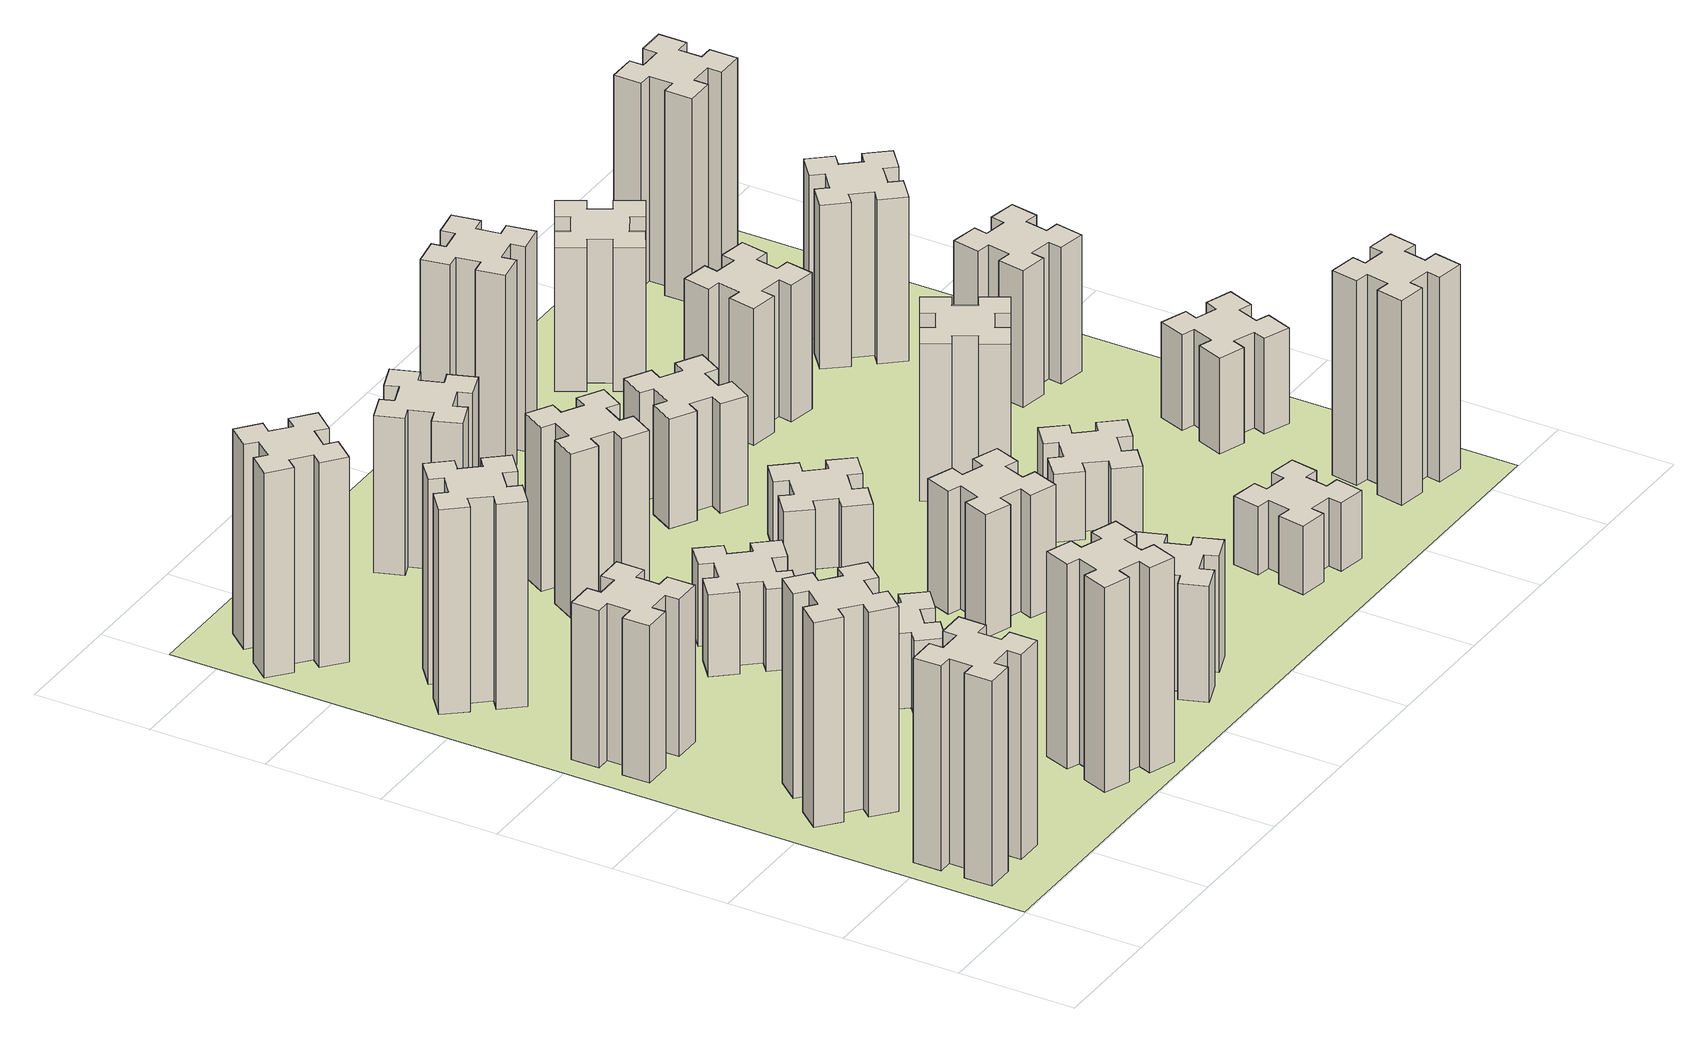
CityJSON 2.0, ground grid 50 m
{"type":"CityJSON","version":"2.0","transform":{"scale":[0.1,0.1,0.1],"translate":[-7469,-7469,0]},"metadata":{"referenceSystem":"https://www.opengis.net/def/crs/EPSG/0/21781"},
"CityObjects":{
"building1":{"type":"Building","attributes":{"class":"1000","function":"1000","usage":"1000","yearOfConstruction":2016,"roofType":"1000","measuredHeight":90,"storeysAboveGround":30,"storeysBelowGround":0},"geometry":[{"type":"Solid","lod":"1","boundaries":[[[[0,1,2,3,4,5,6,7,8,9,10,11,12,13,14,15,16,17,18,19]],[[17,16,20,21]],[[16,15,22,20]],[[15,14,23,22]],[[14,13,24,23]],[[13,12,25,24]],[[12,11,26,25]],[[11,10,27,26]],[[10,9,28,27]],[[9,8,29,28]],[[8,7,30,29]],[[7,6,31,30]],[[6,5,32,31]],[[5,4,33,32]],[[4,3,34,33]],[[3,2,35,34]],[[2,1,36,35]],[[1,0,37,36]],[[0,19,38,37]],[[19,18,39,38]],[[18,17,21,39]],[[24,25,26,27,28,29,30,31,32,33,34,35,36,37,38,39,21,20,22,23]]]]}]},
"building2":{"type":"Building","attributes":{"class":"1000","function":"1000","usage":"1000","yearOfConstruction":2016,"roofType":"1000","measuredHeight":90,"storeysAboveGround":30,"storeysBelowGround":0},"geometry":[{"type":"Solid","lod":"1","boundaries":[[[[40,41,42,43,44,45,46,47,48,49,50,51,52,53,54,55,56,57,58,59]],[[57,56,60,61]],[[56,55,62,60]],[[55,54,63,62]],[[54,53,64,63]],[[53,52,65,64]],[[52,51,66,65]],[[51,50,67,66]],[[50,49,68,67]],[[49,48,69,68]],[[48,47,70,69]],[[47,46,71,70]],[[46,45,72,71]],[[45,44,73,72]],[[44,43,74,73]],[[43,42,75,74]],[[42,41,76,75]],[[41,40,77,76]],[[40,59,78,77]],[[59,58,79,78]],[[58,57,61,79]],[[64,65,66,67,68,69,70,71,72,73,74,75,76,77,78,79,61,60,62,63]]]]}]},
"building3":{"type":"Building","attributes":{"class":"1000","function":"1000","usage":"1000","yearOfConstruction":2016,"roofType":"1000","measuredHeight":69,"storeysAboveGround":30,"storeysBelowGround":0},"geometry":[{"type":"Solid","lod":"1","boundaries":[[[[80,81,82,83,84,85,86,87,88,89,90,91,92,93,94,95,96,97,98,99]],[[97,96,100,101]],[[96,95,102,100]],[[95,94,103,102]],[[94,93,104,103]],[[93,92,105,104]],[[92,91,106,105]],[[91,90,107,106]],[[90,89,108,107]],[[89,88,109,108]],[[88,87,110,109]],[[87,86,111,110]],[[86,85,112,111]],[[85,84,113,112]],[[84,83,114,113]],[[83,82,115,114]],[[82,81,116,115]],[[81,80,117,116]],[[80,99,118,117]],[[99,98,119,118]],[[98,97,101,119]],[[104,105,106,107,108,109,110,111,112,113,114,115,116,117,118,119,101,100,102,103]]]]}]},
"building4":{"type":"Building","attributes":{"class":"1000","function":"1000","usage":"1000","yearOfConstruction":2016,"roofType":"1000","measuredHeight":90,"storeysAboveGround":30,"storeysBelowGround":0},"geometry":[{"type":"Solid","lod":"1","boundaries":[[[[120,121,122,123,124,125,126,127,128,129,130,131,132,133,134,135,136,137,138,139]],[[137,136,140,141]],[[136,135,142,140]],[[135,134,143,142]],[[134,133,144,143]],[[133,132,145,144]],[[132,131,146,145]],[[131,130,147,146]],[[130,129,148,147]],[[129,128,149,148]],[[128,127,150,149]],[[127,126,151,150]],[[126,125,152,151]],[[125,124,153,152]],[[124,123,154,153]],[[123,122,155,154]],[[122,121,156,155]],[[121,120,157,156]],[[120,139,158,157]],[[139,138,159,158]],[[138,137,141,159]],[[144,145,146,147,148,149,150,151,152,153,154,155,156,157,158,159,141,140,142,143]]]]}]},
"building5":{"type":"Building","attributes":{"class":"1000","function":"1000","usage":"1000","yearOfConstruction":2016,"roofType":"1000","measuredHeight":90,"storeysAboveGround":30,"storeysBelowGround":0},"geometry":[{"type":"Solid","lod":"1","boundaries":[[[[160,161,162,163,164,165,166,167,168,169,170,171,172,173,174,175,176,177,178,179]],[[177,176,180,181]],[[176,175,182,180]],[[175,174,183,182]],[[174,173,184,183]],[[173,172,185,184]],[[172,171,186,185]],[[171,170,187,186]],[[170,169,188,187]],[[169,168,189,188]],[[168,167,190,189]],[[167,166,191,190]],[[166,165,192,191]],[[165,164,193,192]],[[164,163,194,193]],[[163,162,195,194]],[[162,161,196,195]],[[161,160,197,196]],[[160,179,198,197]],[[179,178,199,198]],[[178,177,181,199]],[[184,185,186,187,188,189,190,191,192,193,194,195,196,197,198,199,181,180,182,183]]]]}]},
"building6":{"type":"Building","attributes":{"class":"1000","function":"1000","usage":"1000","yearOfConstruction":2016,"roofType":"1000","measuredHeight":90,"storeysAboveGround":30,"storeysBelowGround":0},"geometry":[{"type":"Solid","lod":"1","boundaries":[[[[200,201,202,203,204,205,206,207,208,209,210,211,212,213,214,215,216,217,218,219]],[[217,216,220,221]],[[216,215,222,220]],[[215,214,223,222]],[[214,213,224,223]],[[213,212,225,224]],[[212,211,226,225]],[[211,210,227,226]],[[210,209,228,227]],[[209,208,229,228]],[[208,207,230,229]],[[207,206,231,230]],[[206,205,232,231]],[[205,204,233,232]],[[204,203,234,233]],[[203,202,235,234]],[[202,201,236,235]],[[201,200,237,236]],[[200,219,238,237]],[[219,218,239,238]],[[218,217,221,239]],[[224,225,226,227,228,229,230,231,232,233,234,235,236,237,238,239,221,220,222,223]]]]}]},
"building7":{"type":"Building","attributes":{"class":"1000","function":"1000","usage":"1000","yearOfConstruction":2016,"roofType":"1000","measuredHeight":33,"storeysAboveGround":30,"storeysBelowGround":0},"geometry":[{"type":"Solid","lod":"1","boundaries":[[[[240,241,242,243,244,245,246,247,248,249,250,251,252,253,254,255,256,257,258,259]],[[257,256,260,261]],[[256,255,262,260]],[[255,254,263,262]],[[254,253,264,263]],[[253,252,265,264]],[[252,251,266,265]],[[251,250,267,266]],[[250,249,268,267]],[[249,248,269,268]],[[248,247,270,269]],[[247,246,271,270]],[[246,245,272,271]],[[245,244,273,272]],[[244,243,274,273]],[[243,242,275,274]],[[242,241,276,275]],[[241,240,277,276]],[[240,259,278,277]],[[259,258,279,278]],[[258,257,261,279]],[[264,265,266,267,268,269,270,271,272,273,274,275,276,277,278,279,261,260,262,263]]]]}]},
"building8":{"type":"Building","attributes":{"class":"1000","function":"1000","usage":"1000","yearOfConstruction":2016,"roofType":"1000","measuredHeight":36,"storeysAboveGround":30,"storeysBelowGround":0},"geometry":[{"type":"Solid","lod":"1","boundaries":[[[[280,281,282,283,284,285,286,287,288,289,290,291,292,293,294,295,296,297,298,299]],[[297,296,300,301]],[[296,295,302,300]],[[295,294,303,302]],[[294,293,304,303]],[[293,292,305,304]],[[292,291,306,305]],[[291,290,307,306]],[[290,289,308,307]],[[289,288,309,308]],[[288,287,310,309]],[[287,286,311,310]],[[286,285,312,311]],[[285,284,313,312]],[[284,283,314,313]],[[283,282,315,314]],[[282,281,316,315]],[[281,280,317,316]],[[280,299,318,317]],[[299,298,319,318]],[[298,297,301,319]],[[304,305,306,307,308,309,310,311,312,313,314,315,316,317,318,319,301,300,302,303]]]]}]},
"building9":{"type":"Building","attributes":{"class":"1000","function":"1000","usage":"1000","yearOfConstruction":2016,"roofType":"1000","measuredHeight":51,"storeysAboveGround":30,"storeysBelowGround":0},"geometry":[{"type":"Solid","lod":"1","boundaries":[[[[320,321,322,323,324,325,326,327,328,329,330,331,332,333,334,335,336,337,338,339]],[[337,336,340,341]],[[336,335,342,340]],[[335,334,343,342]],[[334,333,344,343]],[[333,332,345,344]],[[332,331,346,345]],[[331,330,347,346]],[[330,329,348,347]],[[329,328,349,348]],[[328,327,350,349]],[[327,326,351,350]],[[326,325,352,351]],[[325,324,353,352]],[[324,323,354,353]],[[323,322,355,354]],[[322,321,356,355]],[[321,320,357,356]],[[320,339,358,357]],[[339,338,359,358]],[[338,337,341,359]],[[344,345,346,347,348,349,350,351,352,353,354,355,356,357,358,359,341,340,342,343]]]]}]},
"building10":{"type":"Building","attributes":{"class":"1000","function":"1000","usage":"1000","yearOfConstruction":2016,"roofType":"1000","measuredHeight":72,"storeysAboveGround":30,"storeysBelowGround":0},"geometry":[{"type":"Solid","lod":"1","boundaries":[[[[360,361,362,363,364,365,366,367,368,369,370,371,372,373,374,375,376,377,378,379]],[[377,376,380,381]],[[376,375,382,380]],[[375,374,383,382]],[[374,373,384,383]],[[373,372,385,384]],[[372,371,386,385]],[[371,370,387,386]],[[370,369,388,387]],[[369,368,389,388]],[[368,367,390,389]],[[367,366,391,390]],[[366,365,392,391]],[[365,364,393,392]],[[364,363,394,393]],[[363,362,395,394]],[[362,361,396,395]],[[361,360,397,396]],[[360,379,398,397]],[[379,378,399,398]],[[378,377,381,399]],[[384,385,386,387,388,389,390,391,392,393,394,395,396,397,398,399,381,380,382,383]]]]}]},
"building11":{"type":"Building","attributes":{"class":"1000","function":"1000","usage":"1000","yearOfConstruction":2016,"roofType":"1000","measuredHeight":69,"storeysAboveGround":30,"storeysBelowGround":0},"geometry":[{"type":"Solid","lod":"1","boundaries":[[[[400,401,402,403,404,405,406,407,408,409,410,411,412,413,414,415,416,417,418,419]],[[417,416,420,421]],[[416,415,422,420]],[[415,414,423,422]],[[414,413,424,423]],[[413,412,425,424]],[[412,411,426,425]],[[411,410,427,426]],[[410,409,428,427]],[[409,408,429,428]],[[408,407,430,429]],[[407,406,431,430]],[[406,405,432,431]],[[405,404,433,432]],[[404,403,434,433]],[[403,402,435,434]],[[402,401,436,435]],[[401,400,437,436]],[[400,419,438,437]],[[419,418,439,438]],[[418,417,421,439]],[[424,425,426,427,428,429,430,431,432,433,434,435,436,437,438,439,421,420,422,423]]]]}]},
"building12":{"type":"Building","attributes":{"class":"1000","function":"1000","usage":"1000","yearOfConstruction":2016,"roofType":"1000","measuredHeight":54,"storeysAboveGround":30,"storeysBelowGround":0},"geometry":[{"type":"Solid","lod":"1","boundaries":[[[[440,441,442,443,444,445,446,447,448,449,450,451,452,453,454,455,456,457,458,459]],[[457,456,460,461]],[[456,455,462,460]],[[455,454,463,462]],[[454,453,464,463]],[[453,452,465,464]],[[452,451,466,465]],[[451,450,467,466]],[[450,449,468,467]],[[449,448,469,468]],[[448,447,470,469]],[[447,446,471,470]],[[446,445,472,471]],[[445,444,473,472]],[[444,443,474,473]],[[443,442,475,474]],[[442,441,476,475]],[[441,440,477,476]],[[440,459,478,477]],[[459,458,479,478]],[[458,457,461,479]],[[464,465,466,467,468,469,470,471,472,473,474,475,476,477,478,479,461,460,462,463]]]]}]},
"building13":{"type":"Building","attributes":{"class":"1000","function":"1000","usage":"1000","yearOfConstruction":2016,"roofType":"1000","measuredHeight":30,"storeysAboveGround":30,"storeysBelowGround":0},"geometry":[{"type":"Solid","lod":"1","boundaries":[[[[480,481,482,483,484,485,486,487,488,489,490,491,492,493,494,495,496,497,498,499]],[[497,496,500,501]],[[496,495,502,500]],[[495,494,503,502]],[[494,493,504,503]],[[493,492,505,504]],[[492,491,506,505]],[[491,490,507,506]],[[490,489,508,507]],[[489,488,509,508]],[[488,487,510,509]],[[487,486,511,510]],[[486,485,512,511]],[[485,484,513,512]],[[484,483,514,513]],[[483,482,515,514]],[[482,481,516,515]],[[481,480,517,516]],[[480,499,518,517]],[[499,498,519,518]],[[498,497,501,519]],[[504,505,506,507,508,509,510,511,512,513,514,515,516,517,518,519,501,500,502,503]]]]}]},
"building14":{"type":"Building","attributes":{"class":"1000","function":"1000","usage":"1000","yearOfConstruction":2016,"roofType":"1000","measuredHeight":48,"storeysAboveGround":30,"storeysBelowGround":0},"geometry":[{"type":"Solid","lod":"1","boundaries":[[[[520,521,522,523,524,525,526,527,528,529,530,531,532,533,534,535,536,537,538,539]],[[537,536,540,541]],[[536,535,542,540]],[[535,534,543,542]],[[534,533,544,543]],[[533,532,545,544]],[[532,531,546,545]],[[531,530,547,546]],[[530,529,548,547]],[[529,528,549,548]],[[528,527,550,549]],[[527,526,551,550]],[[526,525,552,551]],[[525,524,553,552]],[[524,523,554,553]],[[523,522,555,554]],[[522,521,556,555]],[[521,520,557,556]],[[520,539,558,557]],[[539,538,559,558]],[[538,537,541,559]],[[544,545,546,547,548,549,550,551,552,553,554,555,556,557,558,559,541,540,542,543]]]]}]},
"building15":{"type":"Building","attributes":{"class":"1000","function":"1000","usage":"1000","yearOfConstruction":2016,"roofType":"1000","measuredHeight":30,"storeysAboveGround":30,"storeysBelowGround":0},"geometry":[{"type":"Solid","lod":"1","boundaries":[[[[560,561,562,563,564,565,566,567,568,569,570,571,572,573,574,575,576,577,578,579]],[[577,576,580,581]],[[576,575,582,580]],[[575,574,583,582]],[[574,573,584,583]],[[573,572,585,584]],[[572,571,586,585]],[[571,570,587,586]],[[570,569,588,587]],[[569,568,589,588]],[[568,567,590,589]],[[567,566,591,590]],[[566,565,592,591]],[[565,564,593,592]],[[564,563,594,593]],[[563,562,595,594]],[[562,561,596,595]],[[561,560,597,596]],[[560,579,598,597]],[[579,578,599,598]],[[578,577,581,599]],[[584,585,586,587,588,589,590,591,592,593,594,595,596,597,598,599,581,580,582,583]]]]}]},
"building16":{"type":"Building","attributes":{"class":"1000","function":"1000","usage":"1000","yearOfConstruction":2016,"roofType":"1000","measuredHeight":90,"storeysAboveGround":30,"storeysBelowGround":0},"geometry":[{"type":"Solid","lod":"1","boundaries":[[[[600,601,602,603,604,605,606,607,608,609,610,611,612,613,614,615,616,617,618,619]],[[617,616,620,621]],[[616,615,622,620]],[[615,614,623,622]],[[614,613,624,623]],[[613,612,625,624]],[[612,611,626,625]],[[611,610,627,626]],[[610,609,628,627]],[[609,608,629,628]],[[608,607,630,629]],[[607,606,631,630]],[[606,605,632,631]],[[605,604,633,632]],[[604,603,634,633]],[[603,602,635,634]],[[602,601,636,635]],[[601,600,637,636]],[[600,619,638,637]],[[619,618,639,638]],[[618,617,621,639]],[[624,625,626,627,628,629,630,631,632,633,634,635,636,637,638,639,621,620,622,623]]]]}]},
"building17":{"type":"Building","attributes":{"class":"1000","function":"1000","usage":"1000","yearOfConstruction":2016,"roofType":"1000","measuredHeight":30,"storeysAboveGround":30,"storeysBelowGround":0},"geometry":[{"type":"Solid","lod":"1","boundaries":[[[[640,641,642,643,644,645,646,647,648,649,650,651,652,653,654,655,656,657,658,659]],[[657,656,660,661]],[[656,655,662,660]],[[655,654,663,662]],[[654,653,664,663]],[[653,652,665,664]],[[652,651,666,665]],[[651,650,667,666]],[[650,649,668,667]],[[649,648,669,668]],[[648,647,670,669]],[[647,646,671,670]],[[646,645,672,671]],[[645,644,673,672]],[[644,643,674,673]],[[643,642,675,674]],[[642,641,676,675]],[[641,640,677,676]],[[640,659,678,677]],[[659,658,679,678]],[[658,657,661,679]],[[664,665,666,667,668,669,670,671,672,673,674,675,676,677,678,679,661,660,662,663]]]]}]},
"building18":{"type":"Building","attributes":{"class":"1000","function":"1000","usage":"1000","yearOfConstruction":2016,"roofType":"1000","measuredHeight":69,"storeysAboveGround":30,"storeysBelowGround":0},"geometry":[{"type":"Solid","lod":"1","boundaries":[[[[680,681,682,683,684,685,686,687,688,689,690,691,692,693,694,695,696,697,698,699]],[[697,696,700,701]],[[696,695,702,700]],[[695,694,703,702]],[[694,693,704,703]],[[693,692,705,704]],[[692,691,706,705]],[[691,690,707,706]],[[690,689,708,707]],[[689,688,709,708]],[[688,687,710,709]],[[687,686,711,710]],[[686,685,712,711]],[[685,684,713,712]],[[684,683,714,713]],[[683,682,715,714]],[[682,681,716,715]],[[681,680,717,716]],[[680,699,718,717]],[[699,698,719,718]],[[698,697,701,719]],[[704,705,706,707,708,709,710,711,712,713,714,715,716,717,718,719,701,700,702,703]]]]}]},
"building19":{"type":"Building","attributes":{"class":"1000","function":"1000","usage":"1000","yearOfConstruction":2016,"roofType":"1000","measuredHeight":60,"storeysAboveGround":30,"storeysBelowGround":0},"geometry":[{"type":"Solid","lod":"1","boundaries":[[[[720,721,722,723,724,725,726,727,728,729,730,731,732,733,734,735,736,737,738,739]],[[737,736,740,741]],[[736,735,742,740]],[[735,734,743,742]],[[734,733,744,743]],[[733,732,745,744]],[[732,731,746,745]],[[731,730,747,746]],[[730,729,748,747]],[[729,728,749,748]],[[728,727,750,749]],[[727,726,751,750]],[[726,725,752,751]],[[725,724,753,752]],[[724,723,754,753]],[[723,722,755,754]],[[722,721,756,755]],[[721,720,757,756]],[[720,739,758,757]],[[739,738,759,758]],[[738,737,741,759]],[[744,745,746,747,748,749,750,751,752,753,754,755,756,757,758,759,741,740,742,743]]]]}]},
"building20":{"type":"Building","attributes":{"class":"1000","function":"1000","usage":"1000","yearOfConstruction":2016,"roofType":"1000","measuredHeight":90,"storeysAboveGround":30,"storeysBelowGround":0},"geometry":[{"type":"Solid","lod":"1","boundaries":[[[[760,761,762,763,764,765,766,767,768,769,770,771,772,773,774,775,776,777,778,779]],[[777,776,780,781]],[[776,775,782,780]],[[775,774,783,782]],[[774,773,784,783]],[[773,772,785,784]],[[772,771,786,785]],[[771,770,787,786]],[[770,769,788,787]],[[769,768,789,788]],[[768,767,790,789]],[[767,766,791,790]],[[766,765,792,791]],[[765,764,793,792]],[[764,763,794,793]],[[763,762,795,794]],[[762,761,796,795]],[[761,760,797,796]],[[760,779,798,797]],[[779,778,799,798]],[[778,777,781,799]],[[784,785,786,787,788,789,790,791,792,793,794,795,796,797,798,799,781,780,782,783]]]]}]},
"building21":{"type":"Building","attributes":{"class":"1000","function":"1000","usage":"1000","yearOfConstruction":2016,"roofType":"1000","measuredHeight":63,"storeysAboveGround":30,"storeysBelowGround":0},"geometry":[{"type":"Solid","lod":"1","boundaries":[[[[800,801,802,803,804,805,806,807,808,809,810,811,812,813,814,815,816,817,818,819]],[[817,816,820,821]],[[816,815,822,820]],[[815,814,823,822]],[[814,813,824,823]],[[813,812,825,824]],[[812,811,826,825]],[[811,810,827,826]],[[810,809,828,827]],[[809,808,829,828]],[[808,807,830,829]],[[807,806,831,830]],[[806,805,832,831]],[[805,804,833,832]],[[804,803,834,833]],[[803,802,835,834]],[[802,801,836,835]],[[801,800,837,836]],[[800,819,838,837]],[[819,818,839,838]],[[818,817,821,839]],[[824,825,826,827,828,829,830,831,832,833,834,835,836,837,838,839,821,820,822,823]]]]}]},
"building22":{"type":"Building","attributes":{"class":"1000","function":"1000","usage":"1000","yearOfConstruction":2016,"roofType":"1000","measuredHeight":42,"storeysAboveGround":30,"storeysBelowGround":0},"geometry":[{"type":"Solid","lod":"1","boundaries":[[[[840,841,842,843,844,845,846,847,848,849,850,851,852,853,854,855,856,857,858,859]],[[857,856,860,861]],[[856,855,862,860]],[[855,854,863,862]],[[854,853,864,863]],[[853,852,865,864]],[[852,851,866,865]],[[851,850,867,866]],[[850,849,868,867]],[[849,848,869,868]],[[848,847,870,869]],[[847,846,871,870]],[[846,845,872,871]],[[845,844,873,872]],[[844,843,874,873]],[[843,842,875,874]],[[842,841,876,875]],[[841,840,877,876]],[[840,859,878,877]],[[859,858,879,878]],[[858,857,861,879]],[[864,865,866,867,868,869,870,871,872,873,874,875,876,877,878,879,861,860,862,863]]]]}]},
"building23":{"type":"Building","attributes":{"class":"1000","function":"1000","usage":"1000","yearOfConstruction":2016,"roofType":"1000","measuredHeight":60,"storeysAboveGround":30,"storeysBelowGround":0},"geometry":[{"type":"Solid","lod":"1","boundaries":[[[[880,881,882,883,884,885,886,887,888,889,890,891,892,893,894,895,896,897,898,899]],[[897,896,900,901]],[[896,895,902,900]],[[895,894,903,902]],[[894,893,904,903]],[[893,892,905,904]],[[892,891,906,905]],[[891,890,907,906]],[[890,889,908,907]],[[889,888,909,908]],[[888,887,910,909]],[[887,886,911,910]],[[886,885,912,911]],[[885,884,913,912]],[[884,883,914,913]],[[883,882,915,914]],[[882,881,916,915]],[[881,880,917,916]],[[880,899,918,917]],[[899,898,919,918]],[[898,897,901,919]],[[904,905,906,907,908,909,910,911,912,913,914,915,916,917,918,919,901,900,902,903]]]]}]},
"building24":{"type":"Building","attributes":{"class":"1000","function":"1000","usage":"1000","yearOfConstruction":2016,"roofType":"1000","measuredHeight":72,"storeysAboveGround":30,"storeysBelowGround":0},"geometry":[{"type":"Solid","lod":"1","boundaries":[[[[920,921,922,923,924,925,926,927,928,929,930,931,932,933,934,935,936,937,938,939]],[[937,936,940,941]],[[936,935,942,940]],[[935,934,943,942]],[[934,933,944,943]],[[933,932,945,944]],[[932,931,946,945]],[[931,930,947,946]],[[930,929,948,947]],[[929,928,949,948]],[[928,927,950,949]],[[927,926,951,950]],[[926,925,952,951]],[[925,924,953,952]],[[924,923,954,953]],[[923,922,955,954]],[[922,921,956,955]],[[921,920,957,956]],[[920,939,958,957]],[[939,938,959,958]],[[938,937,941,959]],[[944,945,946,947,948,949,950,951,952,953,954,955,956,957,958,959,941,940,942,943]]]]}]},
"building25":{"type":"Building","attributes":{"class":"1000","function":"1000","usage":"1000","yearOfConstruction":2016,"roofType":"1000","measuredHeight":90,"storeysAboveGround":30,"storeysBelowGround":0},"geometry":[{"type":"Solid","lod":"1","boundaries":[[[[960,961,962,963,964,965,966,967,968,969,970,971,972,973,974,975,976,977,978,979]],[[977,976,980,981]],[[976,975,982,980]],[[975,974,983,982]],[[974,973,984,983]],[[973,972,985,984]],[[972,971,986,985]],[[971,970,987,986]],[[970,969,988,987]],[[969,968,989,988]],[[968,967,990,989]],[[967,966,991,990]],[[966,965,992,991]],[[965,964,993,992]],[[964,963,994,993]],[[963,962,995,994]],[[962,961,996,995]],[[961,960,997,996]],[[960,979,998,997]],[[979,978,999,998]],[[978,977,981,999]],[[984,985,986,987,988,989,990,991,992,993,994,995,996,997,998,999,981,980,982,983]]]]}]},
"landuse1":{"type":"LandUse","attributes":{"name":"plot1","function":"1010"},"geometry":[{"type":"MultiSurface","lod":"1","boundaries":[[[1000,1001,1002,1003]]]}]}
},
"vertices":[
[165,425,0],[165,325,0],[105,325,0],[105,205,0],[225,205,0],[225,265,0],[325,265,0],[325,205,0],[445,205,0],[445,325,0],[385,325,0],[385,425,0],[445,425,0],[445,545,0],[325,545,0],[325,485,0],[225,485,0],[225,545,0],[105,545,0],[105,425,0],[225,485,900],[225,545,900],[325,485,900],[325,545,900],[445,545,900],[445,425,900],[385,425,900],[385,325,900],[445,325,900],[445,205,900],[325,205,900],[325,265,900],[225,265,900],[225,205,900],[105,205,900],[105,325,900],[165,325,900],[165,425,900],[105,425,900],[105,545,900],
[484,1067,0],[408,1132,0],[446,1178,0],[354,1255,0],[277,1163,0],[323,1124,0],[259,1048,0],[213,1086,0],[136,994,0],[228,917,0],[266,963,0],[343,899,0],[304,853,0],[396,776,0],[473,868,0],[427,906,0],[492,983,0],[538,944,0],[615,1036,0],[523,1113,0],[492,983,900],[538,944,900],[427,906,900],[473,868,900],[396,776,900],[304,853,900],[343,899,900],[266,963,900],[228,917,900],[136,994,900],[213,1086,900],[259,1048,900],[323,1124,900],[277,1163,900],[354,1255,900],[446,1178,900],[408,1132,900],[484,1067,900],[523,1113,900],[615,1036,900],
[325,1965,0],[225,1965,0],[225,2025,0],[105,2025,0],[105,1905,0],[165,1905,0],[165,1805,0],[105,1805,0],[105,1685,0],[225,1685,0],[225,1745,0],[325,1745,0],[325,1685,0],[445,1685,0],[445,1805,0],[385,1805,0],[385,1905,0],[445,1905,0],[445,2025,0],[325,2025,0],[385,1905,690],[445,1905,690],[385,1805,690],[445,1805,690],[445,1685,690],[325,1685,690],[325,1745,690],[225,1745,690],[225,1685,690],[105,1685,690],[105,1805,690],[165,1805,690],[165,1905,690],[105,1905,690],[105,2025,690],[225,2025,690],[225,1965,690],[325,1965,690],[325,2025,690],[445,2025,690],
[492,2628,0],[427,2704,0],[473,2743,0],[396,2835,0],[304,2758,0],[343,2712,0],[266,2647,0],[228,2693,0],[136,2616,0],[213,2524,0],[259,2563,0],[323,2486,0],[277,2448,0],[354,2356,0],[446,2433,0],[408,2479,0],[484,2543,0],[523,2497,0],[615,2574,0],[538,2666,0],[484,2543,900],[523,2497,900],[408,2479,900],[446,2433,900],[354,2356,900],[277,2448,900],[323,2486,900],[259,2563,900],[213,2524,900],[136,2616,900],[228,2693,900],[266,2647,900],[343,2712,900],[304,2758,900],[396,2835,900],[473,2743,900],[427,2704,900],[492,2628,900],[538,2666,900],[615,2574,900],
[1029,360,0],[995,266,0],[939,287,0],[897,174,0],[1010,133,0],[1031,189,0],[1125,155,0],[1104,99,0],[1217,57,0],[1258,170,0],[1202,191,0],[1236,285,0],[1292,264,0],[1333,377,0],[1220,418,0],[1200,362,0],[1106,396,0],[1127,452,0],[1014,493,0],[973,380,0],[1106,396,900],[1127,452,900],[1200,362,900],[1220,418,900],[1333,377,900],[1292,264,900],[1236,285,900],[1202,191,900],[1258,170,900],[1217,57,900],[1104,99,900],[1125,155,900],[1031,189,900],[1010,133,900],[897,174,900],[939,287,900],[995,266,900],[1029,360,900],[973,380,900],[1014,493,900],
[384,3387,0],[308,3452,0],[346,3498,0],[254,3575,0],[177,3483,0],[223,3444,0],[159,3368,0],[113,3406,0],[36,3314,0],[128,3237,0],[166,3283,0],[243,3219,0],[204,3173,0],[296,3096,0],[373,3188,0],[327,3226,0],[392,3303,0],[438,3264,0],[515,3356,0],[423,3433,0],[392,3303,900],[438,3264,900],[327,3226,900],[373,3188,900],[296,3096,900],[204,3173,900],[243,3219,900],[166,3283,900],[128,3237,900],[36,3314,900],[113,3406,900],[159,3368,900],[223,3444,900],[177,3483,900],[254,3575,900],[346,3498,900],[308,3452,900],[384,3387,900],[423,3433,900],[515,3356,900],
[1083,1332,0],[1006,1267,0],[968,1313,0],[876,1236,0],[953,1144,0],[999,1183,0],[1063,1106,0],[1017,1068,0],[1094,976,0],[1186,1053,0],[1148,1099,0],[1224,1163,0],[1263,1117,0],[1355,1194,0],[1278,1286,0],[1232,1248,0],[1167,1324,0],[1213,1363,0],[1136,1455,0],[1044,1378,0],[1167,1324,330],[1213,1363,330],[1232,1248,330],[1278,1286,330],[1355,1194,330],[1263,1117,330],[1224,1163,330],[1148,1099,330],[1186,1053,330],[1094,976,330],[1017,1068,330],[1063,1106,330],[999,1183,330],[953,1144,330],[876,1236,330],[968,1313,330],[1006,1267,330],[1083,1332,330],[1044,1378,330],[1136,1455,330],
[1083,1972,0],[1006,1907,0],[968,1953,0],[876,1876,0],[953,1784,0],[999,1823,0],[1063,1746,0],[1017,1708,0],[1094,1616,0],[1186,1693,0],[1148,1739,0],[1224,1803,0],[1263,1757,0],[1355,1834,0],[1278,1926,0],[1232,1888,0],[1167,1964,0],[1213,2003,0],[1136,2095,0],[1044,2018,0],[1167,1964,360],[1213,2003,360],[1232,1888,360],[1278,1926,360],[1355,1834,360],[1263,1757,360],[1224,1803,360],[1148,1739,360],[1186,1693,360],[1094,1616,360],[1017,1708,360],[1063,1746,360],[999,1823,360],[953,1784,360],[876,1876,360],[968,1953,360],[1006,1907,360],[1083,1972,360],[1044,2018,360],[1136,2095,360],
[1765,496,0],[1671,462,0],[1650,518,0],[1537,477,0],[1579,364,0],[1635,385,0],[1669,291,0],[1613,270,0],[1654,157,0],[1767,199,0],[1746,255,0],[1840,289,0],[1860,233,0],[1973,274,0],[1932,387,0],[1876,366,0],[1842,460,0],[1898,480,0],[1857,593,0],[1744,552,0],[1842,460,510],[1898,480,510],[1876,366,510],[1932,387,510],[1973,274,510],[1860,233,510],[1840,289,510],[1746,255,510],[1767,199,510],[1654,157,510],[1613,270,510],[1669,291,510],[1635,385,510],[1579,364,510],[1537,477,510],[1650,518,510],[1671,462,510],[1765,496,510],[1744,552,510],[1857,593,510],
[1314,2666,0],[1227,2716,0],[1257,2768,0],[1153,2828,0],[1093,2724,0],[1145,2694,0],[1095,2607,0],[1043,2637,0],[983,2533,0],[1087,2473,0],[1117,2525,0],[1204,2475,0],[1174,2423,0],[1278,2363,0],[1338,2467,0],[1286,2497,0],[1336,2584,0],[1388,2554,0],[1448,2658,0],[1344,2718,0],[1336,2584,720],[1388,2554,720],[1286,2497,720],[1338,2467,720],[1278,2363,720],[1174,2423,720],[1204,2475,720],[1117,2525,720],[1087,2473,720],[983,2533,720],[1043,2637,720],[1095,2607,720],[1145,2694,720],[1093,2724,720],[1153,2828,720],[1257,2768,720],[1227,2716,720],[1314,2666,720],[1344,2718,720],[1448,2658,720],
[1125,3356,0],[1031,3322,0],[1010,3378,0],[897,3337,0],[939,3224,0],[995,3245,0],[1029,3151,0],[973,3130,0],[1014,3017,0],[1127,3059,0],[1106,3115,0],[1200,3149,0],[1220,3093,0],[1333,3134,0],[1292,3247,0],[1236,3226,0],[1202,3320,0],[1258,3340,0],[1217,3453,0],[1104,3412,0],[1202,3320,690],[1258,3340,690],[1236,3226,690],[1292,3247,690],[1333,3134,690],[1220,3093,690],[1200,3149,690],[1106,3115,690],[1127,3059,690],[1014,3017,690],[973,3130,690],[1029,3151,690],[995,3245,690],[939,3224,690],[897,3337,690],[1010,3378,690],[1031,3322,690],[1125,3356,690],[1104,3412,690],[1217,3453,690],
[1769,1300,0],[1735,1206,0],[1679,1227,0],[1637,1114,0],[1750,1073,0],[1771,1129,0],[1865,1095,0],[1844,1039,0],[1957,997,0],[1998,1110,0],[1942,1131,0],[1976,1225,0],[2032,1204,0],[2073,1317,0],[1960,1358,0],[1940,1302,0],[1846,1336,0],[1867,1392,0],[1754,1433,0],[1713,1320,0],[1846,1336,540],[1867,1392,540],[1940,1302,540],[1960,1358,540],[2073,1317,540],[2032,1204,540],[1976,1225,540],[1942,1131,540],[1998,1110,540],[1957,997,540],[1844,1039,540],[1865,1095,540],[1771,1129,540],[1750,1073,540],[1637,1114,540],[1679,1227,540],[1735,1206,540],[1769,1300,540],[1713,1320,540],[1754,1433,540],
[1972,1988,0],[1907,2064,0],[1953,2103,0],[1876,2195,0],[1784,2118,0],[1823,2072,0],[1746,2007,0],[1708,2053,0],[1616,1976,0],[1693,1884,0],[1739,1923,0],[1803,1846,0],[1757,1808,0],[1834,1716,0],[1926,1793,0],[1888,1839,0],[1964,1903,0],[2003,1857,0],[2095,1934,0],[2018,2026,0],[1964,1903,300],[2003,1857,300],[1888,1839,300],[1926,1793,300],[1834,1716,300],[1757,1808,300],[1803,1846,300],[1739,1923,300],[1693,1884,300],[1616,1976,300],[1708,2053,300],[1746,2007,300],[1823,2072,300],[1784,2118,300],[1876,2195,300],[1953,2103,300],[1907,2064,300],[1972,1988,300],[2018,2026,300],[2095,1934,300],
[2026,2497,0],[2076,2584,0],[2128,2554,0],[2188,2658,0],[2084,2718,0],[2054,2666,0],[1967,2716,0],[1997,2768,0],[1893,2828,0],[1833,2724,0],[1885,2694,0],[1835,2607,0],[1783,2637,0],[1723,2533,0],[1827,2473,0],[1857,2525,0],[1944,2475,0],[1914,2423,0],[2018,2363,0],[2078,2467,0],[1944,2475,480],[1914,2423,480],[1857,2525,480],[1827,2473,480],[1723,2533,480],[1783,2637,480],[1835,2607,480],[1885,2694,480],[1833,2724,480],[1893,2828,480],[1997,2768,480],[1967,2716,480],[2054,2666,480],[2084,2718,480],[2188,2658,480],[2128,2554,480],[2076,2584,480],[2026,2497,480],[2078,2467,480],[2018,2363,480],
[2596,444,0],[2578,345,0],[2519,356,0],[2498,237,0],[2617,217,0],[2627,276,0],[2725,258,0],[2715,199,0],[2833,178,0],[2854,297,0],[2795,307,0],[2812,405,0],[2871,395,0],[2892,513,0],[2774,534,0],[2764,475,0],[2665,492,0],[2676,551,0],[2557,572,0],[2537,454,0],[2665,492,300],[2676,551,300],[2764,475,300],[2774,534,300],[2892,513,300],[2871,395,300],[2812,405,300],[2795,307,300],[2854,297,300],[2833,178,300],[2715,199,300],[2725,258,300],[2627,276,300],[2617,217,300],[2498,237,300],[2519,356,300],[2578,345,300],[2596,444,300],[2537,454,300],[2557,572,300],
[1738,3465,0],[1756,3367,0],[1697,3357,0],[1717,3238,0],[1836,3259,0],[1825,3318,0],[1924,3336,0],[1934,3277,0],[2052,3297,0],[2031,3416,0],[1972,3405,0],[1955,3504,0],[2014,3514,0],[1993,3632,0],[1875,3611,0],[1885,3552,0],[1787,3535,0],[1777,3594,0],[1658,3573,0],[1679,3455,0],[1787,3535,900],[1777,3594,900],[1885,3552,900],[1875,3611,900],[1993,3632,900],[2014,3514,900],[1955,3504,900],[1972,3405,900],[2031,3416,900],[2052,3297,900],[1934,3277,900],[1924,3336,900],[1825,3318,900],[1836,3259,900],[1717,3238,900],[1697,3357,900],[1756,3367,900],[1738,3465,900],[1679,3455,900],[1658,3573,900],
[2628,1099,0],[2704,1163,0],[2743,1117,0],[2835,1194,0],[2758,1286,0],[2712,1248,0],[2647,1324,0],[2693,1363,0],[2616,1455,0],[2524,1378,0],[2563,1332,0],[2486,1267,0],[2448,1313,0],[2356,1236,0],[2433,1144,0],[2479,1183,0],[2543,1106,0],[2497,1068,0],[2574,976,0],[2666,1053,0],[2543,1106,300],[2497,1068,300],[2479,1183,300],[2433,1144,300],[2356,1236,300],[2448,1313,300],[2486,1267,300],[2563,1332,300],[2524,1378,300],[2616,1455,300],[2693,1363,300],[2647,1324,300],[2712,1248,300],[2758,1286,300],[2835,1194,300],[2743,1117,300],[2704,1163,300],[2628,1099,300],[2666,1053,300],[2574,976,300],
[2475,1744,0],[2525,1657,0],[2473,1627,0],[2533,1523,0],[2637,1583,0],[2607,1635,0],[2694,1685,0],[2724,1633,0],[2828,1693,0],[2768,1797,0],[2716,1767,0],[2666,1854,0],[2718,1884,0],[2658,1988,0],[2554,1928,0],[2584,1876,0],[2497,1826,0],[2467,1878,0],[2363,1818,0],[2423,1714,0],[2497,1826,690],[2467,1878,690],[2584,1876,690],[2554,1928,690],[2658,1988,690],[2718,1884,690],[2666,1854,690],[2716,1767,690],[2768,1797,690],[2828,1693,690],[2724,1633,690],[2694,1685,690],[2607,1635,690],[2637,1583,690],[2533,1523,690],[2473,1627,690],[2525,1657,690],[2475,1744,690],[2423,1714,690],[2363,1818,690],
[2664,2795,0],[2565,2812,0],[2576,2871,0],[2457,2892,0],[2437,2774,0],[2496,2764,0],[2478,2665,0],[2419,2676,0],[2398,2557,0],[2517,2537,0],[2527,2596,0],[2625,2578,0],[2615,2519,0],[2733,2498,0],[2754,2617,0],[2695,2627,0],[2712,2725,0],[2771,2715,0],[2792,2833,0],[2674,2854,0],[2712,2725,600],[2771,2715,600],[2695,2627,600],[2754,2617,600],[2733,2498,600],[2615,2519,600],[2625,2578,600],[2527,2596,600],[2517,2537,600],[2398,2557,600],[2419,2676,600],[2478,2665,600],[2496,2764,600],[2437,2774,600],[2457,2892,600],[2576,2871,600],[2565,2812,600],[2664,2795,600],[2674,2854,600],[2792,2833,600],
[3504,475,0],[3405,492,0],[3416,551,0],[3297,572,0],[3277,454,0],[3336,444,0],[3318,345,0],[3259,356,0],[3238,237,0],[3357,217,0],[3367,276,0],[3465,258,0],[3455,199,0],[3573,178,0],[3594,297,0],[3535,307,0],[3552,405,0],[3611,395,0],[3632,513,0],[3514,534,0],[3552,405,900],[3611,395,900],[3535,307,900],[3594,297,900],[3573,178,900],[3455,199,900],[3465,258,900],[3367,276,900],[3357,217,900],[3238,237,900],[3259,356,900],[3318,345,900],[3336,444,900],[3277,454,900],[3297,572,900],[3416,551,900],[3405,492,900],[3504,475,900],[3514,534,900],[3632,513,900],
[2716,3347,0],[2666,3434,0],[2718,3464,0],[2658,3568,0],[2554,3508,0],[2584,3456,0],[2497,3406,0],[2467,3458,0],[2363,3398,0],[2423,3294,0],[2475,3324,0],[2525,3237,0],[2473,3207,0],[2533,3103,0],[2637,3163,0],[2607,3215,0],[2694,3265,0],[2724,3213,0],[2828,3273,0],[2768,3377,0],[2694,3265,630],[2724,3213,630],[2607,3215,630],[2637,3163,630],[2533,3103,630],[2473,3207,630],[2525,3237,630],[2475,3324,630],[2423,3294,630],[2363,3398,630],[2467,3458,630],[2497,3406,630],[2584,3456,630],[2554,3508,630],[2658,3568,630],[2718,3464,630],[2666,3434,630],[2716,3347,630],[2768,3377,630],[2828,3273,630],
[3351,1029,0],[3445,995,0],[3424,939,0],[3537,897,0],[3578,1010,0],[3522,1031,0],[3556,1125,0],[3612,1104,0],[3653,1217,0],[3540,1258,0],[3520,1202,0],[3426,1236,0],[3447,1292,0],[3334,1333,0],[3293,1220,0],[3349,1200,0],[3315,1106,0],[3259,1127,0],[3217,1014,0],[3330,973,0],[3315,1106,420],[3259,1127,420],[3349,1200,420],[3293,1220,420],[3334,1333,420],[3447,1292,420],[3426,1236,420],[3520,1202,420],[3540,1258,420],[3653,1217,420],[3612,1104,420],[3556,1125,420],[3522,1031,420],[3578,1010,420],[3537,897,420],[3424,939,420],[3445,995,420],[3351,1029,420],[3330,973,420],[3217,1014,420],
[3267,1856,0],[3365,1838,0],[3355,1779,0],[3473,1758,0],[3494,1877,0],[3435,1887,0],[3452,1985,0],[3511,1975,0],[3532,2093,0],[3414,2114,0],[3404,2055,0],[3305,2072,0],[3316,2131,0],[3197,2152,0],[3177,2034,0],[3236,2024,0],[3218,1925,0],[3159,1936,0],[3138,1817,0],[3257,1797,0],[3218,1925,600],[3159,1936,600],[3236,2024,600],[3177,2034,600],[3197,2152,600],[3316,2131,600],[3305,2072,600],[3404,2055,600],[3414,2114,600],[3532,2093,600],[3511,1975,600],[3452,1985,600],[3435,1887,600],[3494,1877,600],[3473,1758,600],[3355,1779,600],[3365,1838,600],[3267,1856,600],[3257,1797,600],[3138,1817,600],
[3119,2563,0],[3183,2486,0],[3137,2448,0],[3214,2356,0],[3306,2433,0],[3268,2479,0],[3344,2543,0],[3383,2497,0],[3475,2574,0],[3398,2666,0],[3352,2628,0],[3287,2704,0],[3333,2743,0],[3256,2835,0],[3164,2758,0],[3203,2712,0],[3126,2647,0],[3088,2693,0],[2996,2616,0],[3073,2524,0],[3126,2647,720],[3088,2693,720],[3203,2712,720],[3164,2758,720],[3256,2835,720],[3333,2743,720],[3287,2704,720],[3352,2628,720],[3398,2666,720],[3475,2574,720],[3383,2497,720],[3344,2543,720],[3268,2479,720],[3306,2433,720],[3214,2356,720],[3137,2448,720],[3183,2486,720],[3119,2563,720],[3073,2524,720],[2996,2616,720],
[3285,3325,0],[3385,3325,0],[3385,3265,0],[3505,3265,0],[3505,3385,0],[3445,3385,0],[3445,3485,0],[3505,3485,0],[3505,3605,0],[3385,3605,0],[3385,3545,0],[3285,3545,0],[3285,3605,0],[3165,3605,0],[3165,3485,0],[3225,3485,0],[3225,3385,0],[3165,3385,0],[3165,3265,0],[3285,3265,0],[3225,3385,900],[3165,3385,900],[3225,3485,900],[3165,3485,900],[3165,3605,900],[3285,3605,900],[3285,3545,900],[3385,3545,900],[3385,3605,900],[3505,3605,900],[3505,3485,900],[3445,3485,900],[3445,3385,900],[3505,3385,900],[3505,3265,900],[3385,3265,900],[3385,3325,900],[3285,3325,900],[3285,3265,900],[3165,3265,900],
[5,3705,0],[3705,3705,0],[3705,5,0],[5,5,0]
]}
